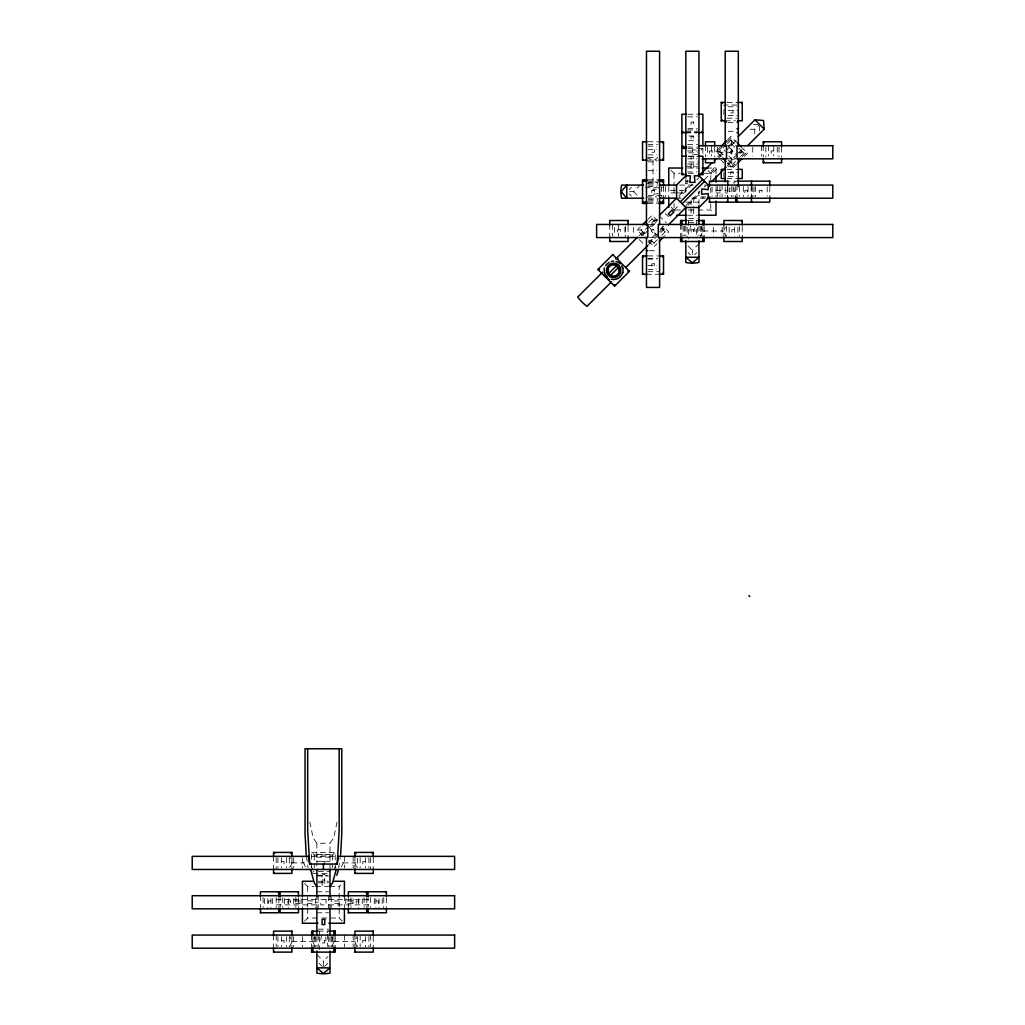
<?xml version="1.0" encoding="UTF-8"?>
<svg xmlns="http://www.w3.org/2000/svg" width="1025" height="1025" viewBox="0 0 1025 1025"><rect width="100%" height="100%" fill="white"/><g stroke="black" fill="none" stroke-linecap="round" stroke-linejoin="round"><path stroke-width="0.75" stroke-dasharray="5 3.75" d="M337.046 822.076L333.663 837.976L329.986 843.229L329.986 870.776M321.453 935.069L320.799 940.322L326.053 940.322L325.386 935.069M690.427 225.756L689.774 231.009L695.014 231.009L694.361 225.756M729.621 187.703L729.134 191.649L734.374 191.649L733.887 187.703M338.66 868.008L340.197 857.81M290.357 866.842L291.933 862.909L289.306 856.349M305.322 866.842L303.746 862.909L305.322 858.976M289.832 946.882L291.933 941.629L289.832 936.389M341.53 866.842L343.106 862.909L341.53 858.976M315.021 946.882L312.933 941.629L315.021 936.389M356.482 866.842L354.919 862.909L356.482 858.976M331.818 946.882L333.919 941.629L331.818 936.389M357.007 946.882L354.919 941.629L357.007 936.389M700.267 237.569L702.894 231.009L701.318 227.063M726.507 237.569L723.881 231.009L725.457 227.063M333.983 869.469L335.726 866.368M629.235 189.458L631.426 187.267M629.67 191.649L633.617 191.649L640.177 185.077M700.985 150.239L702.894 148.343L700.267 148.343M642.829 235.647L637.255 230.074L640.433 226.897M647.864 219.478L652.105 215.237L657.666 220.798L649.132 229.331M721.152 156.517L715.988 151.354L720.229 147.113M727.647 139.695L730.825 136.504L737.052 142.744M722.215 146.985L716.911 152.277L734.72 152.277M727.519 141.681L731.76 137.44L731.76 167.126L737.052 161.822M637.255 230.074L640.971 230.074L644.315 226.743M648.761 222.284L652.105 218.94L652.105 215.237M715.988 151.354L719.691 151.354L726.379 144.679M727.481 143.564L730.825 140.22L730.825 136.504M639.139 235.622L657.525 217.236M678.793 195.967L689.992 184.769M717.833 156.915L724.893 149.868M728.224 146.524L732.683 142.078M641.163 235.442L645.532 231.073M649.748 226.858L657.422 219.183M692.464 184.154L678.409 198.209L681.382 198.209M696.795 179.823L698.947 177.658M718.717 157.901L725.341 151.277M726.418 150.188L737.231 139.374M644.674 233.79L648.018 230.446M673.899 210.138L679.396 204.641M704.316 179.721L716.014 168.023L716.014 174.327M750.121 129.265L754.759 129.265L759.397 124.627M655.808 233.79L650.247 239.35L653.963 243.066L653.963 246.782L657.14 243.591M659.985 229.613L663.239 226.371L668.8 231.932L664.559 236.173M648.633 242.823L658.358 233.098M659.447 232.009L664.892 226.563M685.827 205.628L699.883 191.573M704.188 187.267L706.379 185.077L703.406 185.077M727.353 164.103L737.821 153.635M738.32 153.148L744.611 146.857M648.415 244.898L666.801 226.512M688.07 205.243L699.268 194.045M727.442 165.871L735.284 158.029M739.73 153.583L741.959 151.354M653.963 243.066L657.294 239.722M661.753 235.276L665.097 231.932L668.8 231.932M736.924 163.808L732.683 168.049L732.683 164.346L739.358 157.658M740.473 156.543L743.817 153.212L747.533 153.212L744.342 156.389M742.356 156.517L746.597 152.277L736.206 152.277M733.49 183.347L735.694 181.143L729.569 181.143M692.387 254.367L692.387 250.42L698.947 243.86M694.578 254.802L696.769 252.611M312.689 872.326L313.817 871.199M311.613 868.008L311.613 852.416L314.239 855.029L332.613 855.029L335.226 852.416L335.226 868.008M304.592 921.103L307.679 918.016L320.274 918.016M339.173 906.997L339.173 886.522L342.26 883.435M323.426 966.293L323.426 961.053L327.795 956.671M324.515 966.511L327.795 963.231M646.467 157.53L653.028 160.156L656.961 158.58M646.467 183.77L653.028 181.143L656.961 182.719M697.641 154.25L692.387 154.903L692.387 149.663L697.641 150.316M658.281 193.61L653.028 194.263L653.028 189.023L658.281 189.676M727.25 102.423L736.86 102.423M736.86 105.05L723.881 105.05L723.881 118.17M728.109 106.792L736.86 106.792M728.109 110.29L738.32 110.29M687.89 114.236L697.5 114.236M728.109 115.543L738.32 115.543M687.673 116.85L697.115 116.85M727.033 118.17L737.001 118.17M725.2 120.796L735.399 120.796M728.109 122.539L735.399 122.539M753.221 124.627L757.859 124.627M687.89 128.663L697.5 128.663M687.673 129.97L697.115 129.97M685.827 131.29L697.5 131.29M728.109 131.29L735.399 131.29M685.827 132.597L697.5 132.597M685.827 132.866L697.5 132.866M688.749 136.005L697.5 136.005M688.749 140.733L697.5 140.733M647.928 141.783L657.525 141.783M647.928 144.41L657.755 144.41M687.673 144.41L697.641 144.41M726.648 145.717L735.796 145.717M647.928 146.152L656.679 146.152M687.89 147.036L697.641 147.036M687.89 148.343L699.896 148.343M647.928 149.663L656.679 149.663M687.673 150.97L697.5 150.97M773.747 150.97L771.12 150.97L771.12 153.596L773.747 153.596M688.749 152.802L697.5 152.802M647.928 154.903L656.679 154.903M687.89 156.223L697.5 156.223M688.749 156.479L697.5 156.479M648.312 157.53L657.755 157.53M687.673 158.837L697.115 158.837M726.507 158.837L735.796 158.837M646.467 160.156L657.525 160.156M647.928 161.899L656.679 161.899M688.749 161.988L698.947 161.988M687.673 164.09L697.641 164.09M685.827 166.716L697.641 166.716M728.109 166.716L736.86 166.716M687.673 168.023L698.947 168.023M706.738 168.023L716.014 168.023M727.033 169.343L738.32 169.343M647.928 170.65L656.679 170.65M687.673 171.957L697.115 171.957M728.109 172.623L738.32 172.623M670.927 170.176L674.027 173.276L680.408 173.276M688.403 173.276L696.385 173.276M704.367 173.276L710.761 173.276L710.761 179.67M728.109 176.556L736.86 176.556M727.033 178.517L738.32 178.517M647.928 179.836L659.587 179.836M647.928 181.143L659.587 181.143M685.827 181.143L688.749 181.143M648.312 182.463L657.755 182.463M648.312 183.77L657.755 183.77M685.827 183.77L687.147 183.77L687.147 178.26M648.312 185.077L657.999 185.077M679.626 185.077L693.118 185.077M647.928 186.396L656.679 186.396M645.161 187.703L663.521 187.703M675.334 190.33L670.081 190.33L670.081 192.956L675.334 192.956M679.178 190.33L685.827 190.33M716.014 190.33L721.254 190.33L721.254 192.956L716.014 192.956M725.2 190.33L727.814 190.33M676.551 192.956L683.662 192.956M725.2 192.956L727.814 192.956M648.223 195.583L663.521 195.583M646.467 196.89L656.679 196.89M705.777 196.89L700.267 196.89L700.267 198.209M648.312 198.209L657.999 198.209M691.657 198.209L705.29 198.209M648.312 199.516L657.755 199.516M648.312 200.823L657.755 200.823M647.928 202.143L657.525 202.143M685.827 202.143L698.947 202.143M647.928 203.45L657.525 203.45M680.408 210.01L674.027 210.01L674.027 203.629M688.403 210.01L696.385 210.01M697.987 210.01L710.761 210.01L713.848 213.11M687.673 215.263L697.5 215.263M688.749 218.543L697.5 218.543M687.89 220.503L697.5 220.503M688.749 222.476L697.5 222.476M649.184 224.449L659.587 224.449M734.374 229.69L731.76 229.69L731.76 232.316L734.374 232.316M702.894 231.009L723.881 231.009M649.273 237.569L658.281 237.569M649.389 250.689L656.679 250.689M647.928 255.93L657.525 255.93M647.787 258.556L657.755 258.556M647.928 259.082L656.679 259.082M647.928 265.385L656.679 265.385M647.928 269.575L656.679 269.575M647.928 271.676L659.587 271.676M646.467 274.303L657.525 274.303M309.806 822.076L313.189 837.976L316.866 843.229L329.986 843.229M311.613 852.416L335.226 852.416M316.866 854.376L329.986 854.376M311.613 856.349L335.226 856.349M316.866 857.131L329.986 857.131M316.866 861.333L329.986 861.333M281.439 861.589L284.066 861.589L284.066 864.216L281.439 864.216M365.412 861.589L362.786 861.589L362.786 864.216L365.412 864.216M291.933 862.909L303.746 862.909M343.106 862.909L354.919 862.909M318.327 871.429L329.986 871.429M313.189 873.402L330.511 873.402M316.866 875.273L327.359 875.273M316.866 876.029L328.525 876.029M322.106 879.962L324.733 879.962M318.327 881.269L328.525 881.269M318.327 882.781L328.525 882.781M304.592 883.435L307.679 886.522L313.97 886.522M315.546 886.522L328.525 886.522M329.717 886.522L339.173 886.522M316.866 891.776L328.666 891.776M276.186 899.642L318.173 899.642M328.666 899.642L370.653 899.642M270.946 900.962L268.319 900.962L268.319 903.576L270.946 903.576M307.679 900.962L312.933 900.962L312.933 903.576L307.679 903.576M339.173 900.962L333.919 900.962L333.919 903.576L339.173 903.576M375.906 900.962L378.532 900.962L378.532 903.576L375.906 903.576M315.546 902.269L318.173 902.269M276.186 904.896L318.173 904.896M328.666 904.896L370.653 904.896M316.866 912.762L328.525 912.762M321.85 918.016L339.173 918.016L342.26 921.103M318.327 929.163L328.525 929.163M318.327 931.136L328.525 931.136M281.439 940.322L284.066 940.322L284.066 942.949L281.439 942.949M365.412 940.322L362.786 940.322L362.786 942.949L365.412 942.949M291.933 941.629L312.933 941.629M333.919 941.629L354.919 941.629M652.105 241.208L648.569 240.196M741.293 146.985L747.533 153.212M730.825 140.22L737.833 147.228M738.871 148.266L743.817 153.212M731.197 143.564L735.322 147.677M729.262 147.562L737.513 155.8M728.929 156.133L733.054 160.259M719.691 151.354L727.276 158.926M728.352 160.015L732.683 164.346M727.519 162.885L732.683 168.049M720.934 160.015L724.022 163.103M707.98 170.496L713.541 176.057M671.234 207.229L676.808 212.79M665.302 213.584L668.39 216.672M659.062 215.698L666.276 222.912M633.617 191.649L637.986 196.018M688.018 246.051L692.387 250.42M629.235 193.828L631.426 196.018M688.018 252.611L690.209 254.802M654.885 219.875L656.948 221.938M662.099 227.089L664.162 229.152M652.105 218.94L655.808 222.656M661.381 228.216L665.097 231.932M648.236 226.525L656.487 234.776M640.971 230.074L648.018 237.134M648.389 241.208L653.963 246.782M639.254 239.632L644.405 244.783M316.866 954.493L323.426 961.053M319.044 963.231L322.324 966.511M311.113 866.368L312.856 869.469M643.841 235.468L642.829 231.932M306.437 856.349L308.179 868.008M781.614 147.177L781.614 156.774M778.987 147.177L778.987 157.004M777.245 147.177L777.245 155.928M773.747 145.717L773.747 155.928M769.801 186.537L769.801 196.749M768.494 145.717L768.494 155.928M767.187 186.922L767.187 196.364M765.867 147.036L765.867 157.004M763.241 145.717L763.241 156.774M761.498 145.717L761.498 155.928M759.397 126.178L759.397 130.816M755.374 186.537L755.374 196.749M754.759 129.265L754.759 133.916M754.054 186.922L754.054 196.364M752.747 147.177L752.747 155.928M752.747 186.537L752.747 198.209M751.44 185.077L751.44 196.749M751.171 186.537L751.171 198.209M748.019 186.537L748.019 196.749M743.304 186.537L743.304 196.749M742.254 226.512L742.254 236.109M739.627 186.396L739.627 196.364M739.627 226.282L739.627 236.109M737.872 227.358L737.872 236.109M737.001 185.077L737.001 196.749M735.694 186.537L735.694 196.749M734.374 227.358L734.374 236.109M733.067 110.29L733.067 112.917L730.441 112.917L730.441 110.29M733.067 186.537L733.067 196.749M731.235 186.537L731.235 196.749M729.134 227.358L729.134 236.109M727.814 186.537L727.814 196.749M727.558 186.537L727.558 196.749M726.507 226.282L726.507 235.724M725.2 186.922L725.2 196.364M723.881 172.405L723.881 176.992M723.881 224.449L723.881 236.109M722.138 227.358L722.138 236.109M722.048 185.077L722.048 196.749M719.947 186.396L719.947 196.364M717.321 147.177L717.321 155.928M717.321 185.077L717.321 196.89M716.014 186.537L716.014 196.749M714.694 147.177L714.694 157.004M713.387 227.358L713.387 236.109M712.067 186.922L712.067 196.364M711.414 145.717L711.414 155.928M710.761 187.652L710.761 195.634M710.761 203.629L710.761 210.01M707.481 147.177L707.481 155.928M705.507 145.717L705.507 157.004M704.201 226.512L704.201 236.109M702.894 148.343L702.894 154.468M702.894 196.89L702.894 198.209M702.894 226.512L702.894 236.109M701.574 226.282L701.574 235.724M700.267 226.282L700.267 235.724M698.947 190.919L698.947 204.411M698.947 226.038L698.947 235.724M697.641 227.358L697.641 236.109M696.334 220.503L696.334 235.814M693.707 156.223L693.707 158.837M693.707 168.023L693.707 162.783L691.081 162.783L691.081 168.023M693.707 197.748L693.707 207.486M693.707 208.703L693.707 213.943L691.081 213.943L691.081 208.703M691.081 156.223L691.081 158.837M691.081 200.375L691.081 204.859M688.454 220.503L688.454 238.876M687.147 227.358L687.147 237.569M685.827 178.747L685.827 192.367M685.827 226.038L685.827 235.724M684.521 226.282L684.521 235.724M683.214 226.282L683.214 235.724M681.804 190.33L681.804 192.956M681.894 224.449L681.894 236.109M680.587 224.449L680.587 236.109M674.027 173.276L674.027 186.05M674.027 187.652L674.027 195.634M668.774 186.537L668.774 196.749M665.494 186.537L665.494 196.749M663.521 186.537L663.521 196.749M661.561 186.537L661.561 196.749M654.347 149.663L654.347 152.277L651.721 152.277L651.721 149.663M653.028 160.156L653.028 181.143M633.347 227.358L633.347 236.109M628.094 226.512L628.094 236.109M625.481 226.282L625.481 236.25M624.955 227.358L624.955 236.109M618.652 224.449L618.652 236.109M614.449 227.358L614.449 236.109M612.361 224.449L612.361 236.109M609.734 224.449L609.734 236.109M386.399 897.772L386.399 907.368M383.773 897.541L383.773 908.829M382.21 898.63L382.21 907.368M379.058 898.63L379.058 908.829M375.906 898.515L375.906 907.522M374.33 898.63L374.33 907.368M373.279 857.81L373.279 868.008M373.279 936.53L373.279 946.728M370.653 857.81L370.653 869.469M370.653 897.541L370.653 907.522M370.653 935.069L370.653 946.728M368.91 857.81L368.91 868.008M368.91 936.53L368.91 946.728M368.039 895.709L368.039 907.368M366.719 897.772L366.719 907.368M365.412 857.81L365.412 868.008M365.412 936.53L365.412 946.728M364.093 897.541L364.093 907.368M362.261 898.63L362.261 907.368M360.159 857.81L360.159 868.008M360.159 935.069L360.159 946.728M358.583 898.63L358.583 908.829M357.533 858.181L357.533 867.624M357.533 936.914L357.533 946.357M354.919 856.349L354.919 868.008M354.919 935.069L354.919 946.728M353.164 856.349L353.164 868.008M353.164 935.069L353.164 946.728M353.074 898.63L353.074 907.368M350.973 897.541L350.973 907.522M348.359 895.709L348.359 907.368M345.732 898.63L345.732 907.368M344.413 856.349L344.413 868.008M344.413 895.709L344.413 907.714M344.413 935.069L344.413 946.728M339.173 908.573L339.173 918.016M335.226 936.53L335.226 946.728M333.919 936.53L333.919 946.728M332.613 855.029L332.613 867.624M332.613 936.914L332.613 946.357M331.293 897.016L331.293 907.522M331.293 936.914L331.293 946.357M329.986 895.709L329.986 899.642M329.986 904.896L329.986 907.522M329.986 936.671L329.986 946.357M328.666 895.709L328.666 908.829M328.666 936.53L328.666 946.728M327.359 931.136L327.359 932.66M327.359 934.198L327.359 946.447M324.733 864.216L324.733 861.589L322.106 861.589L322.106 864.216M324.733 940.322L324.733 942.949L322.106 942.949L322.106 940.322M319.493 931.136L319.493 935.723M319.493 936.914L319.493 949.509M318.173 895.709L318.173 908.829M318.173 935.069L318.173 946.728M316.866 843.229L316.866 870.776M316.866 895.709L316.866 899.642M316.866 904.896L316.866 907.522M316.866 936.671L316.866 946.357M315.546 898.336L315.546 907.522M315.546 936.914L315.546 946.357M314.239 855.029L314.239 867.624M314.239 936.914L314.239 946.357M312.933 936.53L312.933 946.728M311.613 935.069L311.613 946.728M307.679 886.522L307.679 906.997M307.679 908.573L307.679 918.016M302.426 857.81L302.426 868.008M302.426 898.387L302.426 907.714M302.426 936.53L302.426 946.728M301.119 898.63L301.119 907.368M298.493 897.772L298.493 907.368M295.866 897.016L295.866 907.522M293.765 898.63L293.765 907.368M293.688 857.81L293.688 868.008M293.688 936.53L293.688 946.728M291.933 857.81L291.933 868.008M291.933 936.53L291.933 946.728M289.306 858.181L289.306 867.624M289.306 936.914L289.306 946.357M288.256 898.63L288.256 908.829M286.68 857.81L286.68 868.008M286.68 936.53L286.68 946.728M284.591 898.63L284.591 907.368M282.746 897.541L282.746 907.368M281.439 857.81L281.439 868.008M281.439 936.53L281.439 946.728M280.12 895.709L280.12 907.368M278.813 897.772L278.813 907.368M277.942 857.81L277.942 868.008M277.942 936.53L277.942 946.728M276.186 857.81L276.186 869.469M276.186 897.541L276.186 907.522M276.186 935.069L276.186 946.728M273.56 856.349L273.56 868.008M273.56 935.069L273.56 946.728M272.509 898.63L272.509 907.368M270.946 898.515L270.946 907.522M267.794 898.63L267.794 908.829M264.642 898.63L264.642 907.368M263.066 897.541L263.066 907.368M260.44 895.709L260.44 907.368M653.028 229.152L651.17 231.009L653.028 232.867L654.885 231.009L653.028 229.152M714.656 167.523L710.953 171.226L712.798 173.084L716.513 169.381L714.656 167.523M731.76 150.419L729.902 152.277L731.76 154.134L733.605 152.277L731.76 150.419M693.707 122.103L691.081 122.103L691.081 124.73L693.707 124.73L693.707 122.103M693.707 136.53L691.081 136.53L691.081 139.157L693.707 139.157L693.707 136.53M712.067 150.97L709.454 150.97L709.454 153.596L712.067 153.596L712.067 150.97M733.067 171.957L730.441 171.957L730.441 174.583L733.067 174.583L733.067 171.957M654.347 190.33L651.721 190.33L651.721 192.956L654.347 192.956L654.347 190.33M747.494 190.33L744.88 190.33L744.88 192.956L747.494 192.956L747.494 190.33M761.934 190.33L759.307 190.33L759.307 192.956L761.934 192.956L761.934 190.33M620.227 229.69L617.601 229.69L617.601 232.316L620.227 232.316L620.227 229.69M693.707 229.69L691.081 229.69L691.081 232.316L693.707 232.316L693.707 229.69M654.347 263.809L651.721 263.809L651.721 266.436L654.347 266.436L654.347 263.809M324.733 874.709L322.106 874.709L322.106 885.216L324.733 885.216L324.733 874.709M326.053 899.642L320.799 899.642L320.799 904.896L326.053 904.896L326.053 899.642M290.626 900.962L287.999 900.962L287.999 903.576L290.626 903.576L290.626 900.962M299.8 900.962L294.559 900.962L294.559 903.576L299.8 903.576L299.8 900.962M352.292 900.962L347.039 900.962L347.039 903.576L352.292 903.576L352.292 900.962M358.852 900.962L356.226 900.962L356.226 903.576L358.852 903.576L358.852 900.962"/><path stroke-width="1.5" d="M340.607 855.029L341.786 834.043L341.786 748.75L305.053 748.75L305.053 834.043L306.232 855.029M337.199 864.037L338.34 856.349L454.626 856.349L454.626 869.469L192.213 869.469L192.213 856.349L308.512 856.349L309.653 864.037L337.199 864.037L339.173 830.288L339.173 748.75M604.302 267.858L604.302 272.881M623.033 272.881L623.033 267.858M336.251 869.469L332.613 882.781L329.986 886.522M336.725 875.273L338.25 870.776M647.031 160.156L642.534 160.156L643.098 159.58M662.445 142.859L663.521 141.783L659.024 141.783M682.97 131.52L681.894 132.597L686.391 132.597M686.391 147.036L681.894 147.036L682.97 145.96M725.751 120.796L721.254 120.796L722.33 119.707M662.445 180.912L663.521 179.836L659.024 179.836M643.098 201.566L642.534 202.143L647.031 202.143M662.445 182.219L663.521 181.143L659.024 181.143M741.677 102.987L742.254 102.423L737.757 102.423M647.031 203.45L642.534 203.45L643.61 202.373M627.531 221.08L628.094 220.503L628.094 225.013M609.734 237.006L609.734 241.503L610.298 240.939M686.391 174.583L681.894 174.583L682.97 173.507M597.895 269.447L612.745 254.597L629.44 271.292L614.59 286.142L597.895 269.447L599.42 269.447M642.56 224.782L646.801 220.529M721.28 146.05L726.584 140.745M602.585 272.176L577.716 297.045A17.053 6.393 45 0 0 586.992 306.321L611.425 281.888M615.717 259.043L637.358 237.39M659.587 215.173L676.551 198.209L676.551 185.077L685.827 175.8L690.427 175.8L689.774 182.36L695.014 182.36L694.361 175.8L698.947 175.8L712.298 162.463M714.233 160.528L716.424 158.337M738.32 136.44L754.951 119.81L763.535 120.502L764.227 129.086L747.597 145.717M680.267 201.912L702.663 179.516M682.125 203.77L704.521 181.374M625.724 267.589L647.646 245.667M668.364 224.949L685.827 207.486L698.947 207.486L708.237 198.209L708.237 193.61L701.677 194.263L701.677 189.023L708.237 189.676L708.237 185.077L698.947 175.8M711.504 181.809L726.046 167.267M659.254 241.477L663.495 237.236M737.987 162.757L742.228 158.516M727.25 181.72L727.814 181.143L727.814 185.64M709.454 196.89L709.454 202.143L710.017 201.566M647.031 274.303L642.534 274.303L643.098 273.739M662.445 257.019L663.521 255.93L659.024 255.93M680.587 237.006L680.587 241.503L681.151 240.939M702.317 221.08L702.894 220.503L702.894 225.013M703.637 221.08L704.201 220.503L704.201 225.013M763.241 158.273L763.241 162.783L764.317 161.694M737.001 197.646L737.001 202.143L737.577 201.566M769.237 181.72L769.801 181.143L769.801 185.64M752.004 201.566L751.44 202.143L751.44 197.646M741.677 221.08L742.254 220.503L742.254 225.013M290.857 853.492L291.933 852.416L291.933 856.913M273.56 868.905L273.56 873.402L274.136 872.839M278.249 892.339L278.813 891.776L278.813 896.273M260.44 908.265L260.44 912.762L261.016 912.199M297.929 892.339L298.493 891.776L298.493 896.273M291.369 931.699L291.933 931.136L291.933 935.633M273.56 947.625L273.56 952.123L274.136 951.559M372.203 853.492L373.279 852.416L373.279 856.913M354.919 868.905L354.919 873.402L355.483 872.839M366.156 892.339L366.719 891.776L366.719 896.273M348.359 908.265L348.359 912.762L348.923 912.199M311.613 947.625L311.613 952.123L312.177 951.559M313.496 951.559L312.933 952.123L312.933 947.625M334.662 931.699L335.226 931.136L335.226 935.633M385.836 892.339L386.399 891.776L386.399 896.273M368.039 908.265L368.039 912.762L368.603 912.199M372.716 931.699L373.279 931.136L373.279 935.633M354.919 947.625L354.919 952.123L355.483 951.559M721.254 120.796L721.254 102.423L725.751 102.423M686.391 114.236L681.894 114.236L681.894 147.036M698.397 114.236L702.894 114.236L702.894 145.717M737.757 120.796L742.254 120.796L742.254 102.423M725.2 122.103L726.507 122.103M737.001 122.103L738.32 122.103M737.001 128.663L738.32 128.663M698.397 132.597L702.894 132.597L701.805 131.52M737.001 132.597L738.32 132.597M642.534 160.156L642.534 141.783L647.031 141.783M725.2 141.783L726.507 141.783M763.241 146.28L763.241 141.783L781.614 141.783L781.614 146.28M698.947 145.717L726.507 145.717L726.507 158.837L702.202 158.837M681.894 174.583L681.894 148.343L686.391 148.343M681.894 156.223L686.391 156.223M698.397 156.223L702.894 156.223L702.894 174.583L698.397 174.583M659.024 160.156L663.521 160.156L663.521 141.783M763.241 162.783L781.614 162.783L781.614 158.273M682.727 168.023L668.774 168.023L668.774 185.346M702.061 168.023L708.134 168.023M725.2 169.343L721.254 169.343L721.254 178.517L725.2 178.517M738.32 169.343L742.254 169.343L742.254 178.517L738.32 178.517M642.534 203.45L642.534 179.836L647.031 179.836M647.031 181.143L642.534 181.143L643.098 181.72M709.454 186.396L709.454 181.143L727.814 181.143M737.001 181.143L769.801 181.143M643.623 185.077L621.56 185.077A17.053 8.405 -90 0 0 621.56 198.209L643.623 198.209M659.587 185.077L676.731 185.077M708.134 185.077L832.787 185.077L832.787 198.209L707.147 198.209M659.587 198.209L676.923 198.209M659.024 202.143L663.521 202.143L662.445 201.067M709.454 202.143L735.694 202.143L735.694 196.89M737.001 202.143L769.801 202.143L769.801 197.646M659.024 203.45L663.521 203.45L663.521 197.159M676.641 215.263L686.097 215.263M698.691 215.263L716.014 215.263L716.014 201.092M609.734 225.013L609.734 220.503L628.094 220.503M680.587 225.013L680.587 220.503L686.878 220.503M697.897 220.503L704.201 220.503M723.881 225.013L723.881 220.503L742.254 220.503M609.734 241.503L628.094 241.503L628.094 237.006M680.587 241.503L704.201 241.503L704.201 237.006M742.254 237.006L742.254 241.503L723.881 241.503L723.881 237.006M646.467 250.689L647.787 250.689M642.534 274.303L642.534 255.93L647.031 255.93M627.915 271.292L629.44 271.292M659.024 274.303L663.521 274.303L663.521 255.93M273.56 856.913L273.56 852.416L291.933 852.416M354.919 856.913L354.919 852.416L373.279 852.416M273.56 873.402L291.933 873.402L291.933 868.905M354.919 873.402L373.279 873.402L373.279 868.905M312.535 881.269L302.426 881.269L302.426 896.824M334.317 881.269L344.413 881.269L344.413 896.824M260.44 896.273L260.44 891.776L278.813 891.776M280.12 896.273L280.12 891.776L298.493 891.776M348.359 896.273L348.359 891.776L366.719 891.776M368.039 896.273L368.039 891.776L386.399 891.776M260.44 912.762L278.813 912.762L278.813 908.265M298.493 908.265L298.493 912.762L280.12 912.762L280.12 908.265M348.359 912.762L366.719 912.762L366.719 908.265M368.039 912.762L386.399 912.762L386.399 908.265M317.981 923.256L302.426 923.256L302.426 908.829M328.871 923.256L344.413 923.256L344.413 908.829M273.56 935.633L273.56 931.136L291.933 931.136M311.613 935.633L311.613 931.136L317.917 931.136M328.935 931.136L335.226 931.136M373.279 931.136L354.919 931.136L354.919 935.633M273.56 952.123L291.933 952.123L291.933 947.625M311.613 952.123L335.226 952.123L335.226 947.625M354.919 952.123L373.279 952.123L373.279 947.625M609.183 279.582L604.455 274.854M610.695 275.2L608.837 273.342M616.243 265.936L618.101 267.794M754.951 119.81L764.227 129.086M763.241 141.783L764.317 142.859M721.254 102.423L722.33 103.499M737.513 143.192L740.844 146.524M752.004 181.72L751.44 181.143L751.44 185.64M722.663 158.029L726.007 161.373M701.805 173.507L702.894 174.583M727.25 201.566L727.814 202.143L727.814 197.646M662.445 159.08L663.521 160.156M676.551 198.209L685.827 207.486M682.458 221.08L681.894 220.503L681.894 225.013M662.445 202.373L663.521 203.45M662.445 273.227L663.521 274.303M642.534 255.93L643.61 257.019M748.878 595.64L749.813 596.563M354.919 852.416L355.995 853.492M273.56 852.416L274.636 853.492M333.356 951.559L333.919 952.123L333.919 947.625M316.866 886.522L314.239 882.781L310.601 869.469M309.653 864.037L307.679 830.288L307.679 748.75M738.32 145.717L738.32 51.25L725.2 51.25L725.2 145.717M738.32 158.837L738.32 186.396M725.2 158.837L725.2 181.797M716.014 175.903L716.014 182.194M714.694 145.717L714.694 141.783L705.507 141.783L705.507 145.717M714.694 158.837L714.694 162.783L705.507 162.783L705.507 158.837M702.894 237.006L702.894 241.503M698.947 176.236L698.947 51.25L685.827 51.25L685.827 177.53M698.947 205.794L698.947 224.449M698.947 240.849L698.947 262.477A17.053 8.405 0 0 1 685.827 262.477L685.827 240.849M685.827 207.114L685.827 224.449M681.894 237.006L681.894 241.503M668.774 197.94L668.774 207.383M663.521 179.836L663.521 186.127M659.587 224.449L659.587 51.25L646.467 51.25L646.467 225.397M659.587 237.569L659.587 287.423L646.467 287.423L646.467 237.569M614.59 284.617L614.59 286.142M612.745 254.597L612.745 255.404M333.919 931.136L333.919 935.633M329.986 869.469L329.986 896.491M329.986 907.983L329.986 935.069M329.986 951.046L329.986 973.109A17.053 8.405 0 0 1 316.866 973.109L316.866 951.046M323.426 864.037L323.426 869.469M316.866 869.469L316.866 896.734M316.866 907.983L316.866 935.069M312.933 931.136L312.933 935.633M619.343 267.089A6.56 6.56 0 0 1 614.244 276.904A6.56 6.56 0 0 1 607.505 268.127A6.56 6.56 0 0 1 618.306 265.731M622.534 272.74A9.187 9.187 0 0 1 611.284 279.236M607.172 276.865A9.187 9.187 0 0 1 604.801 272.74M605.711 265.77A9.187 9.187 0 0 1 609.081 262.413M611.284 261.49A9.187 9.187 0 0 1 613.668 261.183M616.051 261.49A9.187 9.187 0 0 1 620.163 263.873M621.624 265.77A9.187 9.187 0 0 1 622.534 267.986M618.049 258.953A17.053 6.393 45 0 1 617.076 257.685M619.164 270.369L618.549 273.188L616.55 275.366L613.668 276.25L610.503 275.392L618.306 267.576L619.164 270.369M608.03 268.858L608.645 273.534L616.461 265.731C613.462 263.771 609.017 265.411 608.03 268.858M626.788 185.077L621.201 191.649L626.788 198.209L626.788 185.077M671.977 210.202L668.274 213.905L670.119 215.763L673.835 212.06L671.977 210.202M698.947 257.249L692.387 262.836L685.827 257.249L698.947 257.249M329.986 967.869L323.426 973.455L316.866 967.869L329.986 967.869M832.787 145.717L737.001 145.717L737.001 158.837L832.787 158.837L832.787 145.717M647.787 224.449L596.614 224.449L596.614 237.569L647.787 237.569L647.787 224.449M832.787 224.449L658.281 224.449L658.281 237.569L832.787 237.569L832.787 224.449M454.626 895.709L192.213 895.709L192.213 908.829L454.626 908.829L454.626 895.709M324.733 919.322L322.106 919.322L322.106 924.576L324.733 924.576L324.733 919.322M454.626 935.069L192.213 935.069L192.213 948.189L454.626 948.189L454.626 935.069M610.054 276.622A7.213 7.213 0 0 0 620.881 270.369A7.213 7.213 0 0 0 610.054 264.117A7.213 7.213 0 0 0 610.054 276.622"/></g></svg>
